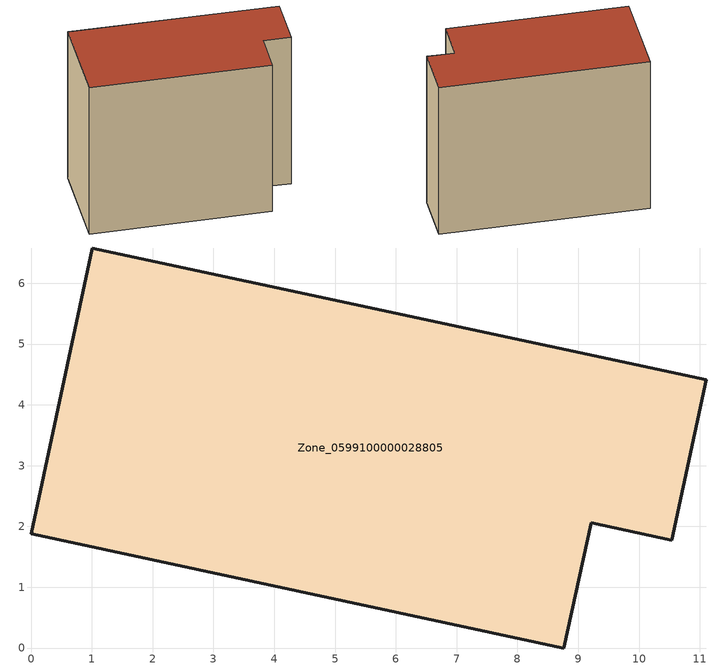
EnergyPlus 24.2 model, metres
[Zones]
Zone_0599100000028805
 floor ground (C_G): 0,1.88 1.01,6.58 11.11,4.41 10.54,1.77 9.21,2.06 8.76,0 z0
 wall outside (C_F): 1.01,6.58 0,1.88 8.76,0 9.21,2.06 10.54,1.77 11.11,4.41 1.01,6.58 z0:8.49
 roof outside (C_R): 11.11,4.41 1.01,6.58 0,1.88 8.76,0 9.21,2.06 10.54,1.77 z8.49
[BUILDING]
Pand.0599100000028805: North Axis=0; Terrain=City; Loads Convergence Tolerance Value=0.04; Temperature Convergence Tolerance Value=0.4; Solar Distribution=FullExterior; Maximum Number of Warmup Days=25; Minimum Number of Warmup Days=1
[Site:Location]
Rotterdam.The.Hague.AP_ZH_NLD Design_Conditions: Latitude=51.96; Longitude=4.45; Time Zone=1; Elevation=-4.5
[SITE:GROUNDTEMPERATURE:BUILDINGSURFACE]
18, 18, 18, 18, 18, 18, 18, 18, 18, 18, 18, 18
[MATERIAL] Thermal Absorptance=0.9; Solar Absorptance=0.7; Visible Absorptance=0.7
Name | Roughness | Thickness | Conductivity | Density | Specific Heat
G.TI.1975-1991 | MediumSmooth | 0.15 | 0.288461 | 540 | 1210
F.TI.1975-1991 | Rough | 0.3 | 0.230769 | 1920 | 840
R.TI.1975-1991 | MediumRough | 0.2 | 0.153846 | 1500 | 1000
[CONSTRUCTION]
C_G: G.TI.1975-1991
C_F: F.TI.1975-1991
C_R: R.TI.1975-1991
[ZONE]
Zone_0599100000028805: Type=1; Multiplier=1; Ceiling Height=Autocalculate; Volume=Autocalculate; Floor Area=autocalculate; Part of Total Floor Area=Yes
[ZONEINFILTRATION:DESIGNFLOWRATE]
Infil_Zone_0599100000028805: Zone or ZoneList or Space or SpaceList=Zone_0599100000028805; Schedule=AlwaysOn; Design Flow Rate Calculation Method=Flow/Area; Flow Rate per Floor Area=0.003; Constant Term Coefficient=1; Temperature Term Coefficient=0; Velocity Term Coefficient=0; Velocity Squared Term Coefficient=0
[HVACTEMPLATE:ZONE:IDEALLOADSAIRSYSTEM]
Zone_0599100000028805: Maximum Heating Supply Air Temperature=50; Minimum Cooling Supply Air Temperature=13; Maximum Heating Supply Air Humidity Ratio=0.0156; Minimum Cooling Supply Air Humidity Ratio=0.0077; Heating Limit=NoLimit; Cooling Limit=NoLimit; Dehumidification Control Type=ConstantSensibleHeatRatio; Cooling Sensible Heat Ratio=0.7; Dehumidification Setpoint=60; Humidification Control Type=None; Humidification Setpoint=30; Outdoor Air Method=None; Outdoor Air Flow Rate per Person=0.00944; Outdoor Air Flow Rate per Zone Floor Area=0; Outdoor Air Flow Rate per Zone=0; Demand Controlled Ventilation Type=None; Outdoor Air Economizer Type=NoEconomizer; Heat Recovery Type=None; Sensible Heat Recovery Effectiveness=0.7; Latent Heat Recovery Effectiveness=0.65
[ZONECONTROL:THERMOSTAT]
ThermostatControl_Zone_0599100000028805: Zone or ZoneList=Zone_0599100000028805; Control Type Schedule=DualSetpointControlType; Control 1=Thermostat_Zone_0599100000028805; Temperature Difference Between Cutout And Setpoint=0
[THERMOSTATSETPOINT:DUALSETPOINT]
Thermostat_Zone_0599100000028805: Heating Setpoint Temperature Schedule=HeatingSetpoint_Zone_0599100000028805; Cooling Setpoint Temperature Schedule=CoolingSetpoint_Zone_0599100000028805
[SCHEDULE:COMPACT]
HeatingSetpoint_Zone_0599100000028805: Through: 12/31, For: AllDays, Until: 24:00, 21
CoolingSetpoint_Zone_0599100000028805: Through: 12/31, For: AllDays, Until: 24:00, 24
DualSetpointControlType: Through: 12/31, For: AllDays, Until: 24:00, 4
AlwaysOn: Through: 12/31, For: AllDays, Until: 24:00, 1
